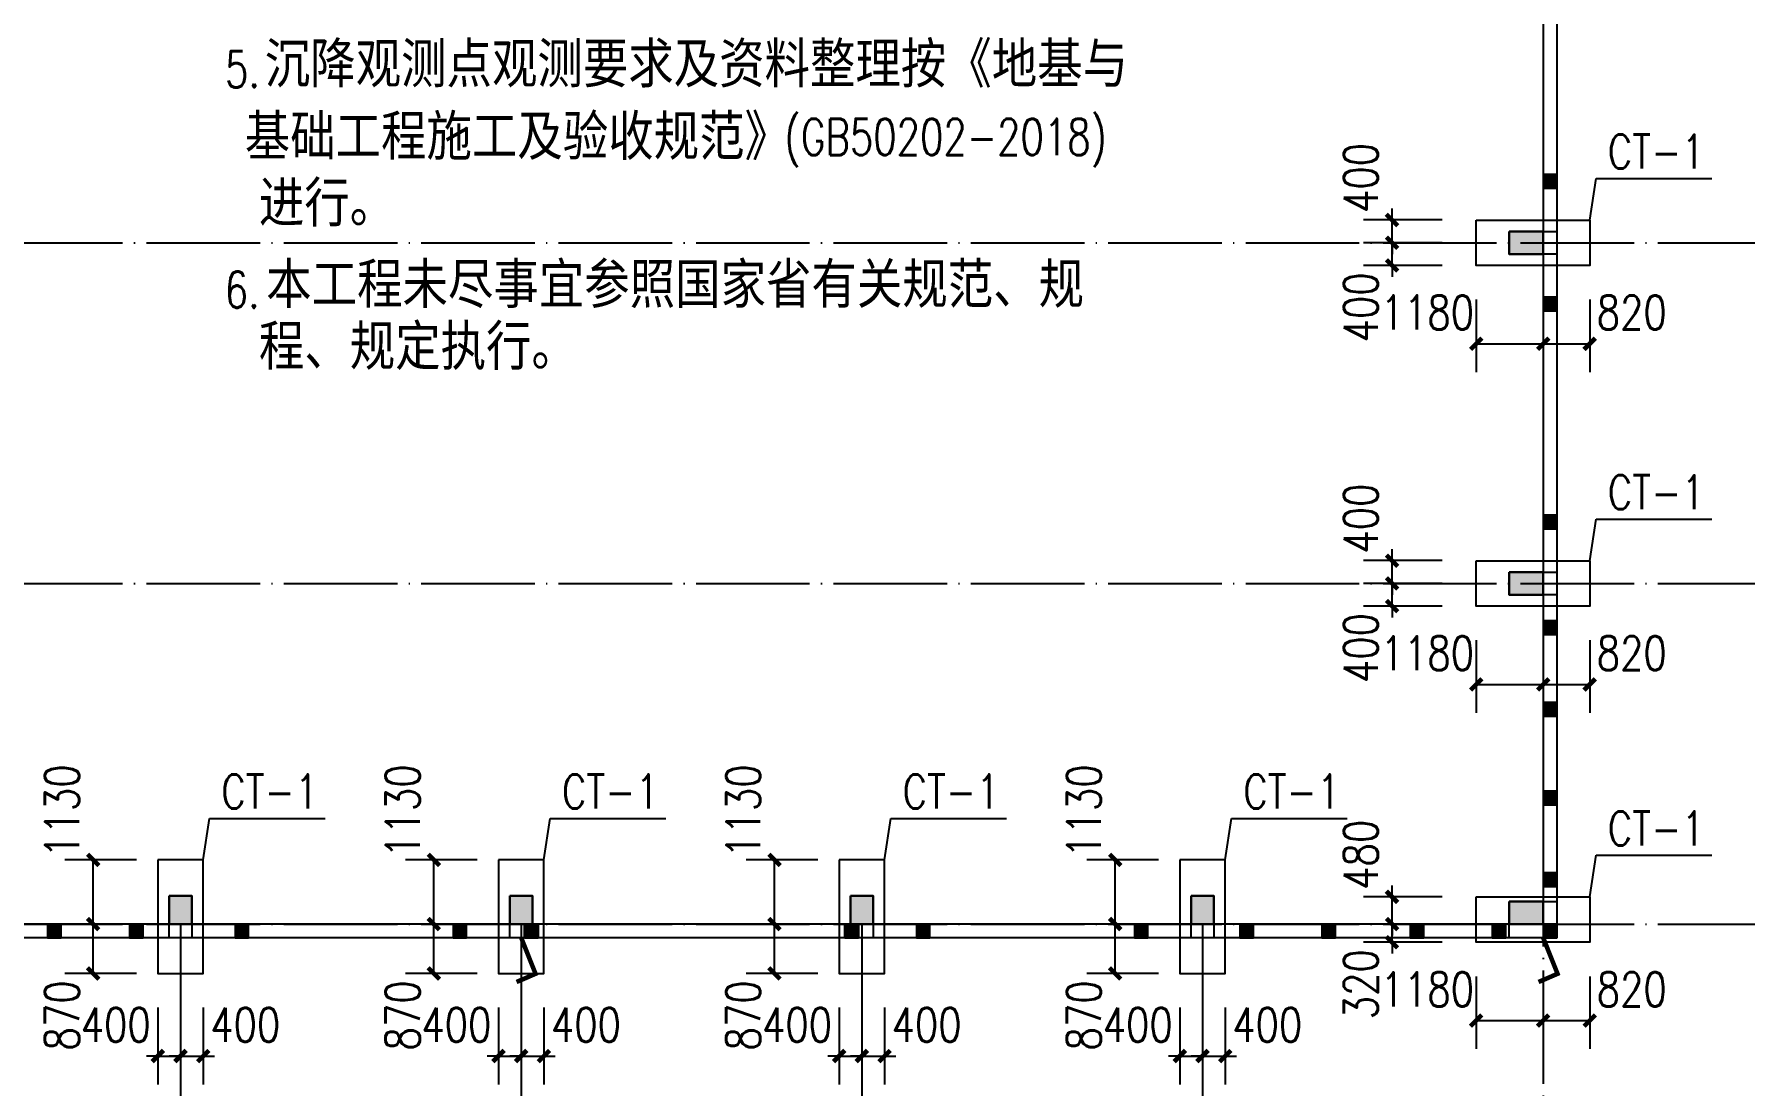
# Model space of a CAD drawing. Extents: x 31695611 to 39053694, y -59225 to 904195.
# Drawn here: x 38431330 to 38461458, y 785411 to 803931 of the extents above; entities that cross this region are included whole.
import ezdxf

# ---------------------------------------------------------------- set-up
doc = ezdxf.new("R2010")
doc.units = 0
doc.header["$LTSCALE"] = 1000
doc.header["$MEASUREMENT"] = 0
doc.linetypes.add('ACAD_ISO04W100', pattern=[30.5, 24, -3, 0.5, -3])
doc.linetypes.add('DOTE', pattern=[2.42, 2, -0.2, 0.02, -0.2])
doc.layers.get('0').update_dxf_attribs({"linetype": 'CONTINUOUS'})
doc.layers.get('DEFPOINTS').update_dxf_attribs({"linetype": 'CONTINUOUS'})
for name, color, linetype in [('1506', 2, 'CONTINUOUS'), ('COLUMN', 2, 'CONTINUOUS'), ('DOTE', 1, 'ACAD_ISO04W100'), ('PUB_DIM', 3, 'CONTINUOUS'), ('PUB_HATCH', 8, 'CONTINUOUS'), ('PUB_HZ', 7, 'CONTINUOUS'), ('梁', 4, 'CONTINUOUS')]:
    doc.layers.add(name, color=color, linetype=linetype)
doc.styles.add('_HZTXT', font='txt.shx', dxfattribs={"width": 0.8, "bigfont": 'hztxt.shx'})
doc.styles.add('_SIMPLEX', font='SIMPLEX', dxfattribs={"width": 0.8})
doc.styles.add('DIM_FONT', font='SIMPLEX.shx', dxfattribs={"width": 0.8})
doc.dimstyles.new('DIMN200', dxfattribs={"dimscale": 2, "dimtxt": 300, "dimasz": 100, "dimexe": 250, "dimexo": 300, "dimgap": 150, "dimtad": 1, "dimdec": 0, "dimzin": 0, "dimtxsty": 'DIM_FONT', "dimblk": 'ARCHTICK', "dimcen": 0.09, "dimclrt": 7, "dimazin": 3, "dimtfac": 1, "dimtdec": 0, "dimtix": 1, "dimtmove": 0, "dimatfit": 3, "dimtolj": 1, "dimtzin": 0})

# ---------------------------------------------------------------- blocks, each defined once
blk = doc.blocks.new('_ARCHTICK')
at = {"color": 0, "linetype": 'BYBLOCK', "const_width": 0.4}
blk.add_lwpolyline([(-0.5, -0.5), (0.5, 0.5)], dxfattribs=at)
blk = doc.blocks.new('*D389')
at = {"layer": 'DEFPOINTS', "color": 0}
for p in [(38455245, 800259), (38456727, 800259), (38456727, 799859)]:
    blk.add_point(p, dxfattribs=at)
at = {"layer": 'PUB_DIM', "color": 0}
for p, q in [((38456127, 800259), (38454745, 800259)), ((38455245, 800259), (38455245, 800459)), ((38455245, 799859), (38455245, 800259)), ((38456127, 799859), (38454745, 799859)), ((38455245, 799859), (38455245, 799659))]:
    blk.add_line(p, q, dxfattribs=at)
at = {"layer": 'PUB_DIM', "color": 0, "xscale": 200, "yscale": 200, "zscale": 200}
for p, rotation in [((38455245, 800259), 270), ((38455245, 799859), 90)]:
    blk.add_blockref('_ARCHTICK', p, dxfattribs=dict(at, rotation=rotation))
at = {"layer": 'PUB_DIM', "color": 7, "insert": (38454695, 799119), "char_height": 600, "attachment_point": 5, "rotation": 90, "style": 'DIM_FONT'}
blk.add_mtext('\\A1;400', dxfattribs=at)
blk = doc.blocks.new('*D390')
at = {"layer": 'DEFPOINTS', "color": 0}
for p in [(38455245, 800659), (38456727, 800659), (38456727, 800259)]:
    blk.add_point(p, dxfattribs=at)
at = {"layer": 'PUB_DIM', "color": 0}
for p, q in [((38455245, 800659), (38455245, 800859)), ((38456127, 800659), (38454745, 800659)), ((38455245, 800259), (38455245, 800659)), ((38456127, 800259), (38454745, 800259)), ((38455245, 800259), (38455245, 800059))]:
    blk.add_line(p, q, dxfattribs=at)
at = {"layer": 'PUB_DIM', "color": 0, "xscale": 200, "yscale": 200, "zscale": 200}
for p, rotation in [((38455245, 800659), 270), ((38455245, 800259), 90)]:
    blk.add_blockref('_ARCHTICK', p, dxfattribs=dict(at, rotation=rotation))
at = {"layer": 'PUB_DIM', "color": 7, "insert": (38454695, 801399), "char_height": 600, "attachment_point": 5, "rotation": 90, "style": 'DIM_FONT'}
blk.add_mtext('\\A1;400', dxfattribs=at)
blk = doc.blocks.new('*D391')
at = {"layer": 'DEFPOINTS', "color": 0}
for p in [(38457907, 799859), (38458727, 799859), (38458727, 798479)]:
    blk.add_point(p, dxfattribs=at)
at = {"layer": 'PUB_DIM', "color": 0}
for p, q in [((38457907, 799259), (38457907, 797979)), ((38458727, 799259), (38458727, 797979)), ((38457907, 798479), (38458727, 798479))]:
    blk.add_line(p, q, dxfattribs=at)
at = {"layer": 'PUB_DIM', "color": 0, "xscale": 200, "yscale": 200, "zscale": 200, "rotation": 180}
blk.add_blockref('_ARCHTICK', (38457907, 798479), dxfattribs=at)
at = {"layer": 'PUB_DIM', "color": 0, "xscale": 200, "yscale": 200, "zscale": 200}
blk.add_blockref('_ARCHTICK', (38458727, 798479), dxfattribs=at)
at = {"layer": 'PUB_DIM', "color": 7, "insert": (38459467, 799029), "char_height": 600, "attachment_point": 5, "style": 'DIM_FONT'}
blk.add_mtext('\\A1;820', dxfattribs=at)
blk = doc.blocks.new('*D392')
at = {"layer": 'DEFPOINTS', "color": 0}
for p in [(38456727, 799859), (38457907, 799859), (38457907, 798479)]:
    blk.add_point(p, dxfattribs=at)
at = {"layer": 'PUB_DIM', "color": 0}
for p, q in [((38456727, 799259), (38456727, 797979)), ((38457907, 799259), (38457907, 797979)), ((38456727, 798479), (38457907, 798479))]:
    blk.add_line(p, q, dxfattribs=at)
at = {"layer": 'PUB_DIM', "color": 0, "xscale": 200, "yscale": 200, "zscale": 200, "rotation": 180}
blk.add_blockref('_ARCHTICK', (38456727, 798479), dxfattribs=at)
at = {"layer": 'PUB_DIM', "color": 0, "xscale": 200, "yscale": 200, "zscale": 200}
blk.add_blockref('_ARCHTICK', (38457907, 798479), dxfattribs=at)
at = {"layer": 'PUB_DIM', "color": 7, "insert": (38455867, 799029), "char_height": 600, "attachment_point": 5, "style": 'DIM_FONT'}
blk.add_mtext('\\A1;1180', dxfattribs=at)
blk = doc.blocks.new('*D397')
at = {"layer": 'DEFPOINTS', "color": 0}
for p in [(38455245, 794259), (38456727, 794259), (38456727, 793859)]:
    blk.add_point(p, dxfattribs=at)
at = {"layer": 'PUB_DIM', "color": 0}
for p, q in [((38456127, 794259), (38454745, 794259)), ((38455245, 794259), (38455245, 794459)), ((38455245, 793859), (38455245, 794259)), ((38456127, 793859), (38454745, 793859)), ((38455245, 793859), (38455245, 793659))]:
    blk.add_line(p, q, dxfattribs=at)
at = {"layer": 'PUB_DIM', "color": 0, "xscale": 200, "yscale": 200, "zscale": 200}
for p, rotation in [((38455245, 794259), 270), ((38455245, 793859), 90)]:
    blk.add_blockref('_ARCHTICK', p, dxfattribs=dict(at, rotation=rotation))
at = {"layer": 'PUB_DIM', "color": 7, "insert": (38454695, 793119), "char_height": 600, "attachment_point": 5, "rotation": 90, "style": 'DIM_FONT'}
blk.add_mtext('\\A1;400', dxfattribs=at)
blk = doc.blocks.new('*D398')
at = {"layer": 'DEFPOINTS', "color": 0}
for p in [(38455245, 794659), (38456727, 794659), (38456727, 794259)]:
    blk.add_point(p, dxfattribs=at)
at = {"layer": 'PUB_DIM', "color": 0}
for p, q in [((38455245, 794659), (38455245, 794859)), ((38456127, 794659), (38454745, 794659)), ((38455245, 794259), (38455245, 794659)), ((38456127, 794259), (38454745, 794259)), ((38455245, 794259), (38455245, 794059))]:
    blk.add_line(p, q, dxfattribs=at)
at = {"layer": 'PUB_DIM', "color": 0, "xscale": 200, "yscale": 200, "zscale": 200}
for p, rotation in [((38455245, 794659), 270), ((38455245, 794259), 90)]:
    blk.add_blockref('_ARCHTICK', p, dxfattribs=dict(at, rotation=rotation))
at = {"layer": 'PUB_DIM', "color": 7, "insert": (38454695, 795399), "char_height": 600, "attachment_point": 5, "rotation": 90, "style": 'DIM_FONT'}
blk.add_mtext('\\A1;400', dxfattribs=at)
blk = doc.blocks.new('*D399')
at = {"layer": 'DEFPOINTS', "color": 0}
for p in [(38457907, 793859), (38458727, 793859), (38458727, 792479)]:
    blk.add_point(p, dxfattribs=at)
at = {"layer": 'PUB_DIM', "color": 0}
for p, q in [((38457907, 793259), (38457907, 791979)), ((38458727, 793259), (38458727, 791979)), ((38457907, 792479), (38458727, 792479))]:
    blk.add_line(p, q, dxfattribs=at)
at = {"layer": 'PUB_DIM', "color": 0, "xscale": 200, "yscale": 200, "zscale": 200, "rotation": 180}
blk.add_blockref('_ARCHTICK', (38457907, 792479), dxfattribs=at)
at = {"layer": 'PUB_DIM', "color": 0, "xscale": 200, "yscale": 200, "zscale": 200}
blk.add_blockref('_ARCHTICK', (38458727, 792479), dxfattribs=at)
at = {"layer": 'PUB_DIM', "color": 7, "insert": (38459467, 793029), "char_height": 600, "attachment_point": 5, "style": 'DIM_FONT'}
blk.add_mtext('\\A1;820', dxfattribs=at)
blk = doc.blocks.new('*D400')
at = {"layer": 'DEFPOINTS', "color": 0}
for p in [(38456727, 793859), (38457907, 793859), (38457907, 792479)]:
    blk.add_point(p, dxfattribs=at)
at = {"layer": 'PUB_DIM', "color": 0}
for p, q in [((38456727, 793259), (38456727, 791979)), ((38457907, 793259), (38457907, 791979)), ((38456727, 792479), (38457907, 792479))]:
    blk.add_line(p, q, dxfattribs=at)
at = {"layer": 'PUB_DIM', "color": 0, "xscale": 200, "yscale": 200, "zscale": 200, "rotation": 180}
blk.add_blockref('_ARCHTICK', (38456727, 792479), dxfattribs=at)
at = {"layer": 'PUB_DIM', "color": 0, "xscale": 200, "yscale": 200, "zscale": 200}
blk.add_blockref('_ARCHTICK', (38457907, 792479), dxfattribs=at)
at = {"layer": 'PUB_DIM', "color": 7, "insert": (38455867, 793029), "char_height": 600, "attachment_point": 5, "style": 'DIM_FONT'}
blk.add_mtext('\\A1;1180', dxfattribs=at)
blk = doc.blocks.new('*D409')
at = {"layer": 'DEFPOINTS', "color": 0}
for p in [(38450369, 788259), (38451733, 788259), (38451733, 787389)]:
    blk.add_point(p, dxfattribs=at)
at = {"layer": 'PUB_DIM', "color": 0}
for p, q in [((38451133, 788259), (38449869, 788259)), ((38450369, 787389), (38450369, 788259)), ((38451133, 787389), (38449869, 787389))]:
    blk.add_line(p, q, dxfattribs=at)
at = {"layer": 'PUB_DIM', "color": 0, "xscale": 200, "yscale": 200, "zscale": 200}
for p, rotation in [((38450369, 788259), 90), ((38450369, 787389), 270)]:
    blk.add_blockref('_ARCHTICK', p, dxfattribs=dict(at, rotation=rotation))
at = {"layer": 'PUB_DIM', "color": 7, "insert": (38449819, 786649), "char_height": 600, "attachment_point": 5, "rotation": 90, "style": 'DIM_FONT'}
blk.add_mtext('\\A1;870', dxfattribs=at)
blk = doc.blocks.new('*D410')
at = {"layer": 'DEFPOINTS', "color": 0}
for p in [(38450369, 789389), (38451733, 789389), (38451733, 788259)]:
    blk.add_point(p, dxfattribs=at)
at = {"layer": 'PUB_DIM', "color": 0}
for p, q in [((38451133, 789389), (38449869, 789389)), ((38450369, 788259), (38450369, 789389)), ((38451133, 788259), (38449869, 788259))]:
    blk.add_line(p, q, dxfattribs=at)
at = {"layer": 'PUB_DIM', "color": 0, "xscale": 200, "yscale": 200, "zscale": 200}
for p, rotation in [((38450369, 789389), 90), ((38450369, 788259), 270)]:
    blk.add_blockref('_ARCHTICK', p, dxfattribs=dict(at, rotation=rotation))
at = {"layer": 'PUB_DIM', "color": 7, "insert": (38449819, 790249), "char_height": 600, "attachment_point": 5, "rotation": 90, "style": 'DIM_FONT'}
blk.add_mtext('\\A1;1130', dxfattribs=at)
blk = doc.blocks.new('*D411')
at = {"layer": 'DEFPOINTS', "color": 0}
for p in [(38451507, 787389), (38451907, 787389), (38451907, 785935)]:
    blk.add_point(p, dxfattribs=at)
at = {"layer": 'PUB_DIM', "color": 0}
for p, q in [((38451507, 786789), (38451507, 785435)), ((38451907, 786789), (38451907, 785435)), ((38451507, 785935), (38451307, 785935)), ((38451507, 785935), (38451907, 785935)), ((38451907, 785935), (38452107, 785935))]:
    blk.add_line(p, q, dxfattribs=at)
at = {"layer": 'PUB_DIM', "color": 0, "xscale": 200, "yscale": 200, "zscale": 200}
blk.add_blockref('_ARCHTICK', (38451507, 785935), dxfattribs=at)
at = {"layer": 'PUB_DIM', "color": 0, "xscale": 200, "yscale": 200, "zscale": 200, "rotation": 180}
blk.add_blockref('_ARCHTICK', (38451907, 785935), dxfattribs=at)
at = {"layer": 'PUB_DIM', "color": 7, "insert": (38450767, 786485), "char_height": 600, "attachment_point": 5, "style": 'DIM_FONT'}
blk.add_mtext('\\A1;400', dxfattribs=at)
blk = doc.blocks.new('*D412')
at = {"layer": 'DEFPOINTS', "color": 0}
for p in [(38451907, 787389), (38452307, 787389), (38452307, 785935)]:
    blk.add_point(p, dxfattribs=at)
at = {"layer": 'PUB_DIM', "color": 0}
for p, q in [((38451907, 786789), (38451907, 785435)), ((38452307, 786789), (38452307, 785435)), ((38451907, 785935), (38451707, 785935)), ((38451907, 785935), (38452307, 785935)), ((38452307, 785935), (38452507, 785935))]:
    blk.add_line(p, q, dxfattribs=at)
at = {"layer": 'PUB_DIM', "color": 0, "xscale": 200, "yscale": 200, "zscale": 200}
blk.add_blockref('_ARCHTICK', (38451907, 785935), dxfattribs=at)
at = {"layer": 'PUB_DIM', "color": 0, "xscale": 200, "yscale": 200, "zscale": 200, "rotation": 180}
blk.add_blockref('_ARCHTICK', (38452307, 785935), dxfattribs=at)
at = {"layer": 'PUB_DIM', "color": 7, "insert": (38453047, 786485), "char_height": 600, "attachment_point": 5, "style": 'DIM_FONT'}
blk.add_mtext('\\A1;400', dxfattribs=at)
blk = doc.blocks.new('*D417')
at = {"layer": 'DEFPOINTS', "color": 0}
for p in [(38444369, 788258), (38445733, 788258), (38445733, 787389)]:
    blk.add_point(p, dxfattribs=at)
at = {"layer": 'PUB_DIM', "color": 0}
for p, q in [((38445133, 788258), (38443869, 788258)), ((38444369, 787389), (38444369, 788258)), ((38445133, 787389), (38443869, 787389))]:
    blk.add_line(p, q, dxfattribs=at)
at = {"layer": 'PUB_DIM', "color": 0, "xscale": 200, "yscale": 200, "zscale": 200}
for p, rotation in [((38444369, 788258), 90), ((38444369, 787389), 270)]:
    blk.add_blockref('_ARCHTICK', p, dxfattribs=dict(at, rotation=rotation))
at = {"layer": 'PUB_DIM', "color": 7, "insert": (38443819, 786649), "char_height": 600, "attachment_point": 5, "rotation": 90, "style": 'DIM_FONT'}
blk.add_mtext('\\A1;870', dxfattribs=at)
blk = doc.blocks.new('*D418')
at = {"layer": 'DEFPOINTS', "color": 0}
for p in [(38444369, 789389), (38445733, 789389), (38445733, 788258)]:
    blk.add_point(p, dxfattribs=at)
at = {"layer": 'PUB_DIM', "color": 0}
for p, q in [((38445133, 789389), (38443869, 789389)), ((38444369, 788258), (38444369, 789389)), ((38445133, 788258), (38443869, 788258))]:
    blk.add_line(p, q, dxfattribs=at)
at = {"layer": 'PUB_DIM', "color": 0, "xscale": 200, "yscale": 200, "zscale": 200}
for p, rotation in [((38444369, 789389), 90), ((38444369, 788258), 270)]:
    blk.add_blockref('_ARCHTICK', p, dxfattribs=dict(at, rotation=rotation))
at = {"layer": 'PUB_DIM', "color": 7, "insert": (38443819, 790249), "char_height": 600, "attachment_point": 5, "rotation": 90, "style": 'DIM_FONT'}
blk.add_mtext('\\A1;1130', dxfattribs=at)
blk = doc.blocks.new('*D419')
at = {"layer": 'DEFPOINTS', "color": 0}
for p in [(38445507, 787389), (38445907, 787389), (38445907, 785935)]:
    blk.add_point(p, dxfattribs=at)
at = {"layer": 'PUB_DIM', "color": 0}
for p, q in [((38445507, 786789), (38445507, 785435)), ((38445907, 786789), (38445907, 785435)), ((38445507, 785935), (38445307, 785935)), ((38445507, 785935), (38445907, 785935)), ((38445907, 785935), (38446107, 785935))]:
    blk.add_line(p, q, dxfattribs=at)
at = {"layer": 'PUB_DIM', "color": 0, "xscale": 200, "yscale": 200, "zscale": 200}
blk.add_blockref('_ARCHTICK', (38445507, 785935), dxfattribs=at)
at = {"layer": 'PUB_DIM', "color": 0, "xscale": 200, "yscale": 200, "zscale": 200, "rotation": 180}
blk.add_blockref('_ARCHTICK', (38445907, 785935), dxfattribs=at)
at = {"layer": 'PUB_DIM', "color": 7, "insert": (38444767, 786485), "char_height": 600, "attachment_point": 5, "style": 'DIM_FONT'}
blk.add_mtext('\\A1;400', dxfattribs=at)
blk = doc.blocks.new('*D420')
at = {"layer": 'DEFPOINTS', "color": 0}
for p in [(38445907, 787389), (38446307, 787389), (38446307, 785935)]:
    blk.add_point(p, dxfattribs=at)
at = {"layer": 'PUB_DIM', "color": 0}
for p, q in [((38445907, 786789), (38445907, 785435)), ((38446307, 786789), (38446307, 785435)), ((38445907, 785935), (38445707, 785935)), ((38445907, 785935), (38446307, 785935)), ((38446307, 785935), (38446507, 785935))]:
    blk.add_line(p, q, dxfattribs=at)
at = {"layer": 'PUB_DIM', "color": 0, "xscale": 200, "yscale": 200, "zscale": 200}
blk.add_blockref('_ARCHTICK', (38445907, 785935), dxfattribs=at)
at = {"layer": 'PUB_DIM', "color": 0, "xscale": 200, "yscale": 200, "zscale": 200, "rotation": 180}
blk.add_blockref('_ARCHTICK', (38446307, 785935), dxfattribs=at)
at = {"layer": 'PUB_DIM', "color": 7, "insert": (38447047, 786485), "char_height": 600, "attachment_point": 5, "style": 'DIM_FONT'}
blk.add_mtext('\\A1;400', dxfattribs=at)
blk = doc.blocks.new('*D425')
at = {"layer": 'DEFPOINTS', "color": 0}
for p in [(38438369, 788258), (38439733, 788258), (38439733, 787389)]:
    blk.add_point(p, dxfattribs=at)
at = {"layer": 'PUB_DIM', "color": 0}
for p, q in [((38439133, 788258), (38437869, 788258)), ((38438369, 787389), (38438369, 788258)), ((38439133, 787389), (38437869, 787389))]:
    blk.add_line(p, q, dxfattribs=at)
at = {"layer": 'PUB_DIM', "color": 0, "xscale": 200, "yscale": 200, "zscale": 200}
for p, rotation in [((38438369, 788258), 90), ((38438369, 787389), 270)]:
    blk.add_blockref('_ARCHTICK', p, dxfattribs=dict(at, rotation=rotation))
at = {"layer": 'PUB_DIM', "color": 7, "insert": (38437819, 786649), "char_height": 600, "attachment_point": 5, "rotation": 90, "style": 'DIM_FONT'}
blk.add_mtext('\\A1;870', dxfattribs=at)
blk = doc.blocks.new('*D426')
at = {"layer": 'DEFPOINTS', "color": 0}
for p in [(38438369, 789389), (38439733, 789389), (38439733, 788258)]:
    blk.add_point(p, dxfattribs=at)
at = {"layer": 'PUB_DIM', "color": 0}
for p, q in [((38439133, 789389), (38437869, 789389)), ((38438369, 788258), (38438369, 789389)), ((38439133, 788258), (38437869, 788258))]:
    blk.add_line(p, q, dxfattribs=at)
at = {"layer": 'PUB_DIM', "color": 0, "xscale": 200, "yscale": 200, "zscale": 200}
for p, rotation in [((38438369, 789389), 90), ((38438369, 788258), 270)]:
    blk.add_blockref('_ARCHTICK', p, dxfattribs=dict(at, rotation=rotation))
at = {"layer": 'PUB_DIM', "color": 7, "insert": (38437819, 790249), "char_height": 600, "attachment_point": 5, "rotation": 90, "style": 'DIM_FONT'}
blk.add_mtext('\\A1;1130', dxfattribs=at)
blk = doc.blocks.new('*D427')
at = {"layer": 'DEFPOINTS', "color": 0}
for p in [(38439507, 787389), (38439907, 787389), (38439907, 785935)]:
    blk.add_point(p, dxfattribs=at)
at = {"layer": 'PUB_DIM', "color": 0}
for p, q in [((38439507, 786789), (38439507, 785435)), ((38439907, 786789), (38439907, 785435)), ((38439507, 785935), (38439307, 785935)), ((38439507, 785935), (38439907, 785935)), ((38439907, 785935), (38440107, 785935))]:
    blk.add_line(p, q, dxfattribs=at)
at = {"layer": 'PUB_DIM', "color": 0, "xscale": 200, "yscale": 200, "zscale": 200}
blk.add_blockref('_ARCHTICK', (38439507, 785935), dxfattribs=at)
at = {"layer": 'PUB_DIM', "color": 0, "xscale": 200, "yscale": 200, "zscale": 200, "rotation": 180}
blk.add_blockref('_ARCHTICK', (38439907, 785935), dxfattribs=at)
at = {"layer": 'PUB_DIM', "color": 7, "insert": (38438767, 786485), "char_height": 600, "attachment_point": 5, "style": 'DIM_FONT'}
blk.add_mtext('\\A1;400', dxfattribs=at)
blk = doc.blocks.new('*D428')
at = {"layer": 'DEFPOINTS', "color": 0}
for p in [(38439907, 787389), (38440307, 787389), (38440307, 785935)]:
    blk.add_point(p, dxfattribs=at)
at = {"layer": 'PUB_DIM', "color": 0}
for p, q in [((38439907, 786789), (38439907, 785435)), ((38440307, 786789), (38440307, 785435)), ((38439907, 785935), (38439707, 785935)), ((38439907, 785935), (38440307, 785935)), ((38440307, 785935), (38440507, 785935))]:
    blk.add_line(p, q, dxfattribs=at)
at = {"layer": 'PUB_DIM', "color": 0, "xscale": 200, "yscale": 200, "zscale": 200}
blk.add_blockref('_ARCHTICK', (38439907, 785935), dxfattribs=at)
at = {"layer": 'PUB_DIM', "color": 0, "xscale": 200, "yscale": 200, "zscale": 200, "rotation": 180}
blk.add_blockref('_ARCHTICK', (38440307, 785935), dxfattribs=at)
at = {"layer": 'PUB_DIM', "color": 7, "insert": (38441047, 786485), "char_height": 600, "attachment_point": 5, "style": 'DIM_FONT'}
blk.add_mtext('\\A1;400', dxfattribs=at)
blk = doc.blocks.new('*D441')
at = {"layer": 'DEFPOINTS', "color": 0}
for p in [(38455245, 788259), (38456727, 788259), (38456727, 787938)]:
    blk.add_point(p, dxfattribs=at)
at = {"layer": 'PUB_DIM', "color": 0}
for p, q in [((38455245, 788259), (38455245, 788459)), ((38456127, 788259), (38454745, 788259)), ((38455245, 787938), (38455245, 788259)), ((38456127, 787938), (38454745, 787938)), ((38455245, 787938), (38455245, 787738))]:
    blk.add_line(p, q, dxfattribs=at)
at = {"layer": 'PUB_DIM', "color": 0, "xscale": 200, "yscale": 200, "zscale": 200}
for p, rotation in [((38455245, 788259), 270), ((38455245, 787938), 90)]:
    blk.add_blockref('_ARCHTICK', p, dxfattribs=dict(at, rotation=rotation))
at = {"layer": 'PUB_DIM', "color": 7, "insert": (38454695, 787198), "char_height": 600, "attachment_point": 5, "rotation": 90, "style": 'DIM_FONT'}
blk.add_mtext('\\A1;320', dxfattribs=at)
blk = doc.blocks.new('*D442')
at = {"layer": 'DEFPOINTS', "color": 0}
for p in [(38455245, 788738), (38456727, 788738), (38456727, 788259)]:
    blk.add_point(p, dxfattribs=at)
at = {"layer": 'PUB_DIM', "color": 0}
for p, q in [((38455245, 788738), (38455245, 788938)), ((38456127, 788738), (38454745, 788738)), ((38455245, 788259), (38455245, 788738)), ((38456127, 788259), (38454745, 788259)), ((38455245, 788259), (38455245, 788059))]:
    blk.add_line(p, q, dxfattribs=at)
at = {"layer": 'PUB_DIM', "color": 0, "xscale": 200, "yscale": 200, "zscale": 200}
for p, rotation in [((38455245, 788738), 270), ((38455245, 788259), 90)]:
    blk.add_blockref('_ARCHTICK', p, dxfattribs=dict(at, rotation=rotation))
at = {"layer": 'PUB_DIM', "color": 7, "insert": (38454695, 789478), "char_height": 600, "attachment_point": 5, "rotation": 90, "style": 'DIM_FONT'}
blk.add_mtext('\\A1;480', dxfattribs=at)
blk = doc.blocks.new('*D443')
at = {"layer": 'DEFPOINTS', "color": 0}
for p in [(38457907, 787938), (38458727, 787938), (38458727, 786559)]:
    blk.add_point(p, dxfattribs=at)
at = {"layer": 'PUB_DIM', "color": 0}
for p, q in [((38457907, 787338), (38457907, 786059)), ((38458727, 787338), (38458727, 786059)), ((38457907, 786559), (38458727, 786559))]:
    blk.add_line(p, q, dxfattribs=at)
at = {"layer": 'PUB_DIM', "color": 0, "xscale": 200, "yscale": 200, "zscale": 200, "rotation": 180}
blk.add_blockref('_ARCHTICK', (38457907, 786559), dxfattribs=at)
at = {"layer": 'PUB_DIM', "color": 0, "xscale": 200, "yscale": 200, "zscale": 200}
blk.add_blockref('_ARCHTICK', (38458727, 786559), dxfattribs=at)
at = {"layer": 'PUB_DIM', "color": 7, "insert": (38459467, 787109), "char_height": 600, "attachment_point": 5, "style": 'DIM_FONT'}
blk.add_mtext('\\A1;820', dxfattribs=at)
blk = doc.blocks.new('*D444')
at = {"layer": 'DEFPOINTS', "color": 0}
for p in [(38456727, 787938), (38457907, 787938), (38457907, 786559)]:
    blk.add_point(p, dxfattribs=at)
at = {"layer": 'PUB_DIM', "color": 0}
for p, q in [((38456727, 787338), (38456727, 786059)), ((38457907, 787338), (38457907, 786059)), ((38456727, 786559), (38457907, 786559))]:
    blk.add_line(p, q, dxfattribs=at)
at = {"layer": 'PUB_DIM', "color": 0, "xscale": 200, "yscale": 200, "zscale": 200, "rotation": 180}
blk.add_blockref('_ARCHTICK', (38456727, 786559), dxfattribs=at)
at = {"layer": 'PUB_DIM', "color": 0, "xscale": 200, "yscale": 200, "zscale": 200}
blk.add_blockref('_ARCHTICK', (38457907, 786559), dxfattribs=at)
at = {"layer": 'PUB_DIM', "color": 7, "insert": (38455867, 787109), "char_height": 600, "attachment_point": 5, "style": 'DIM_FONT'}
blk.add_mtext('\\A1;1180', dxfattribs=at)
blk = doc.blocks.new('*D445')
at = {"layer": 'DEFPOINTS', "color": 0}
for p in [(38432369, 788258), (38433733, 788258), (38433733, 787389)]:
    blk.add_point(p, dxfattribs=at)
at = {"layer": 'PUB_DIM', "color": 0}
for p, q in [((38433133, 788258), (38431869, 788258)), ((38432369, 787389), (38432369, 788258)), ((38433133, 787389), (38431869, 787389))]:
    blk.add_line(p, q, dxfattribs=at)
at = {"layer": 'PUB_DIM', "color": 0, "xscale": 200, "yscale": 200, "zscale": 200}
for p, rotation in [((38432369, 788258), 90), ((38432369, 787389), 270)]:
    blk.add_blockref('_ARCHTICK', p, dxfattribs=dict(at, rotation=rotation))
at = {"layer": 'PUB_DIM', "color": 7, "insert": (38431819, 786649), "char_height": 600, "attachment_point": 5, "rotation": 90, "style": 'DIM_FONT'}
blk.add_mtext('\\A1;870', dxfattribs=at)
blk = doc.blocks.new('*D446')
at = {"layer": 'DEFPOINTS', "color": 0}
for p in [(38432369, 789389), (38433733, 789389), (38433733, 788258)]:
    blk.add_point(p, dxfattribs=at)
at = {"layer": 'PUB_DIM', "color": 0}
for p, q in [((38433133, 789389), (38431869, 789389)), ((38432369, 788258), (38432369, 789389)), ((38433133, 788258), (38431869, 788258))]:
    blk.add_line(p, q, dxfattribs=at)
at = {"layer": 'PUB_DIM', "color": 0, "xscale": 200, "yscale": 200, "zscale": 200}
for p, rotation in [((38432369, 789389), 90), ((38432369, 788258), 270)]:
    blk.add_blockref('_ARCHTICK', p, dxfattribs=dict(at, rotation=rotation))
at = {"layer": 'PUB_DIM', "color": 7, "insert": (38431819, 790249), "char_height": 600, "attachment_point": 5, "rotation": 90, "style": 'DIM_FONT'}
blk.add_mtext('\\A1;1130', dxfattribs=at)
blk = doc.blocks.new('*D447')
at = {"layer": 'DEFPOINTS', "color": 0}
for p in [(38433507, 787389), (38433907, 787389), (38433907, 785935)]:
    blk.add_point(p, dxfattribs=at)
at = {"layer": 'PUB_DIM', "color": 0}
for p, q in [((38433507, 786789), (38433507, 785435)), ((38433907, 786789), (38433907, 785435)), ((38433507, 785935), (38433307, 785935)), ((38433507, 785935), (38433907, 785935)), ((38433907, 785935), (38434107, 785935))]:
    blk.add_line(p, q, dxfattribs=at)
at = {"layer": 'PUB_DIM', "color": 0, "xscale": 200, "yscale": 200, "zscale": 200}
blk.add_blockref('_ARCHTICK', (38433507, 785935), dxfattribs=at)
at = {"layer": 'PUB_DIM', "color": 0, "xscale": 200, "yscale": 200, "zscale": 200, "rotation": 180}
blk.add_blockref('_ARCHTICK', (38433907, 785935), dxfattribs=at)
at = {"layer": 'PUB_DIM', "color": 7, "insert": (38432767, 786485), "char_height": 600, "attachment_point": 5, "style": 'DIM_FONT'}
blk.add_mtext('\\A1;400', dxfattribs=at)
blk = doc.blocks.new('*D448')
at = {"layer": 'DEFPOINTS', "color": 0}
for p in [(38433907, 787389), (38434307, 787389), (38434307, 785935)]:
    blk.add_point(p, dxfattribs=at)
at = {"layer": 'PUB_DIM', "color": 0}
for p, q in [((38433907, 786789), (38433907, 785435)), ((38434307, 786789), (38434307, 785435)), ((38433907, 785935), (38433707, 785935)), ((38433907, 785935), (38434307, 785935)), ((38434307, 785935), (38434507, 785935))]:
    blk.add_line(p, q, dxfattribs=at)
at = {"layer": 'PUB_DIM', "color": 0, "xscale": 200, "yscale": 200, "zscale": 200}
blk.add_blockref('_ARCHTICK', (38433907, 785935), dxfattribs=at)
at = {"layer": 'PUB_DIM', "color": 0, "xscale": 200, "yscale": 200, "zscale": 200, "rotation": 180}
blk.add_blockref('_ARCHTICK', (38434307, 785935), dxfattribs=at)
at = {"layer": 'PUB_DIM', "color": 7, "insert": (38435047, 786485), "char_height": 600, "attachment_point": 5, "style": 'DIM_FONT'}
blk.add_mtext('\\A1;400', dxfattribs=at)

msp = doc.modelspace()

# ---------------------------------------------------------------- hatches: boundary and pattern name
at = {"layer": 'PUB_HATCH'}
for points in [[(38458146.7, 801458.4), (38457906.7, 801458.4), (38457906.7, 801218.4), (38458146.7, 801218.4)], [(38457906.7, 800058.5), (38457906.7, 800458.5), (38457306.7, 800458.5), (38457306.7, 800058.5)], [(38458146.7, 799298.4), (38457906.7, 799298.4), (38457906.7, 799058.4), (38458146.7, 799058.4)], [(38458146.7, 795458.4), (38457906.7, 795458.4), (38457906.7, 795218.4), (38458146.7, 795218.4)], [(38457906.7, 794058.5), (38457906.7, 794458.5), (38457306.7, 794458.5), (38457306.7, 794058.5)], [(38458146.7, 793598.3), (38457906.7, 793598.3), (38457906.7, 793358.3), (38458146.7, 793358.3)], [(38458146.7, 792158.3), (38457906.7, 792158.3), (38457906.7, 791918.3), (38458146.7, 791918.3)], [(38458146.7, 790598.3), (38457906.7, 790598.3), (38457906.7, 790358.3), (38458146.7, 790358.3)], [(38458146.7, 789158.3), (38457906.7, 789158.3), (38457906.7, 788918.3), (38458146.7, 788918.3)], [(38433706.7, 788758.5), (38433706.7, 788258.5), (38434106.7, 788258.5), (38434106.7, 788758.5)], [(38439706.7, 788758.5), (38439706.7, 788258.5), (38440106.7, 788258.5), (38440106.7, 788758.5)], [(38445706.7, 788758.5), (38445706.7, 788258.5), (38446106.7, 788258.5), (38446106.7, 788758.5)], [(38451706.7, 788758.5), (38451706.7, 788258.5), (38452106.7, 788258.5), (38452106.7, 788758.5)], [(38457906.7, 788258.5), (38457906.7, 788658.5), (38457306.7, 788658.5), (38457306.7, 788258.5)], [(38431806.7, 788258.5), (38431566.7, 788258.5), (38431566.7, 788018.5), (38431806.7, 788018.5)], [(38433246.7, 788258.5), (38433006.7, 788258.5), (38433006.7, 788018.5), (38433246.7, 788018.5)], [(38435106.7, 788258.5), (38434866.7, 788258.5), (38434866.7, 788018.5), (38435106.7, 788018.5)], [(38438946.7, 788258.5), (38438706.7, 788258.5), (38438706.7, 788018.5), (38438946.7, 788018.5)], [(38440206.7, 788258.5), (38439966.7, 788258.5), (38439966.7, 788018.5), (38440206.7, 788018.5)], [(38445846.7, 788258.5), (38445606.7, 788258.5), (38445606.7, 788018.5), (38445846.7, 788018.5)], [(38447106.8, 788258.5), (38446866.8, 788258.5), (38446866.8, 788018.5), (38447106.8, 788018.5)], [(38450946.8, 788258.5), (38450706.8, 788258.5), (38450706.8, 788018.5), (38450946.8, 788018.5)], [(38452806.7, 788258.5), (38452566.7, 788258.5), (38452566.7, 788018.5), (38452806.7, 788018.5)], [(38454246.7, 788258.5), (38454006.7, 788258.5), (38454006.7, 788018.5), (38454246.7, 788018.5)], [(38455806.7, 788258.5), (38455566.7, 788258.5), (38455566.7, 788018.5), (38455806.7, 788018.5)], [(38457246.7, 788258.5), (38457006.7, 788258.5), (38457006.7, 788018.5), (38457246.7, 788018.5)], [(38458146.7, 788258.5), (38457906.7, 788258.5), (38457906.7, 788018.5), (38458146.7, 788018.5)]]:
    msp.add_hatch(color=256, dxfattribs=at).paths.add_polyline_path(points)

# ---------------------------------------------------------------- linework, layer by layer
for p, q in [((38458726.7, 800658.6), (38458839.2, 801390.5)), ((38458839.2, 801390.5), (38460874.9, 801390.5)), ((38458726.7, 794658.6), (38458839.2, 795390.5)), ((38458839.2, 795390.5), (38460874.9, 795390.5)), ((38434306.7, 789388.5), (38434419.2, 790120.5)), ((38434419.2, 790120.5), (38436454.9, 790120.5)), ((38440306.7, 789388.5), (38440419.2, 790120.5)), ((38440419.2, 790120.5), (38442454.9, 790120.5)), ((38446306.7, 789388.5), (38446419.2, 790120.5)), ((38446419.2, 790120.5), (38448454.9, 790120.5)), ((38452306.7, 789388.5), (38452419.2, 790120.5)), ((38452419.2, 790120.5), (38454454.9, 790120.5)), ((38458726.7, 788738.5), (38458839.2, 789470.5)), ((38458839.2, 789470.5), (38460874.9, 789470.5))]:
    msp.add_line(p, q)
for points in [[(38457306.7, 800458.5), (38458146.7, 800458.5), (38458146.7, 800058.5), (38457306.7, 800058.5)], [(38457306.7, 794458.5), (38458146.7, 794458.5), (38458146.7, 794058.5), (38457306.7, 794058.5)], [(38433706.7, 788758.5), (38434106.7, 788758.5), (38434106.7, 788018.5), (38433706.7, 788018.5)], [(38439706.7, 788758.5), (38440106.7, 788758.5), (38440106.7, 788018.5), (38439706.7, 788018.5)], [(38445706.7, 788758.5), (38446106.7, 788758.5), (38446106.7, 788018.5), (38445706.7, 788018.5)], [(38451706.7, 788758.5), (38452106.7, 788758.5), (38452106.7, 788018.5), (38451706.7, 788018.5)], [(38457306.7, 788658.5), (38458146.7, 788658.5), (38458146.7, 788018.5), (38457306.7, 788018.5)], [(38440206.7, 788258.5), (38440206.7, 788018.5), (38439966.7, 788018.5), (38439966.7, 788258.5)], [(38445846.7, 788258.5), (38445846.7, 788018.5), (38445606.7, 788018.5), (38445606.7, 788258.5)]]:
    msp.add_lwpolyline(points, close=True)
at = {"const_width": 80}
for points in [[(38439906.7, 788018.6), (38440159.8, 787382.9), (38439825.3, 787238.4)], [(38457906.7, 788018.6), (38458159.8, 787382.9), (38457825.3, 787238.4)]]:
    msp.add_lwpolyline(points, dxfattribs=at)
at = {"layer": '1506'}
for points in [[(38456726.7, 800658.6), (38458726.7, 800658.6), (38458726.7, 799858.6), (38456726.7, 799858.6), (38456726.7, 800658.6)], [(38456726.7, 794658.6), (38458726.7, 794658.6), (38458726.7, 793858.6), (38456726.7, 793858.6), (38456726.7, 794658.6)], [(38433506.7, 789388.5), (38433506.7, 787388.5), (38434306.7, 787388.5), (38434306.7, 789388.5), (38433506.7, 789388.5)], [(38439506.7, 789388.5), (38439506.7, 787388.5), (38440306.7, 787388.5), (38440306.7, 789388.5), (38439506.7, 789388.5)], [(38445506.7, 789388.5), (38445506.7, 787388.5), (38446306.7, 787388.5), (38446306.7, 789388.5), (38445506.7, 789388.5)], [(38451506.7, 789388.5), (38451506.7, 787388.5), (38452306.7, 787388.5), (38452306.7, 789388.5), (38451506.7, 789388.5)], [(38456726.7, 788738.5), (38458726.7, 788738.5), (38458726.7, 787938.5), (38456726.7, 787938.5), (38456726.7, 788738.5)]]:
    msp.add_lwpolyline(points, dxfattribs=at)
at = {"layer": 'COLUMN'}
for p, q in [((38458146.7, 801458.4), (38457906.7, 801458.4)), ((38457906.7, 801458.4), (38457906.7, 801218.4)), ((38458146.7, 801218.4), (38458146.7, 801458.4)), ((38457906.7, 801218.4), (38458146.7, 801218.4)), ((38457906.7, 800458.5), (38457306.7, 800458.5)), ((38457306.7, 800458.5), (38457306.7, 800058.5)), ((38457906.7, 800058.5), (38457906.7, 800458.5)), ((38457306.7, 800058.5), (38457906.7, 800058.5)), ((38458146.7, 799298.4), (38457906.7, 799298.4)), ((38457906.7, 799298.4), (38457906.7, 799058.4)), ((38458146.7, 799058.4), (38458146.7, 799298.4)), ((38457906.7, 799058.4), (38458146.7, 799058.4)), ((38458146.7, 795458.4), (38457906.7, 795458.4)), ((38457906.7, 795458.4), (38457906.7, 795218.4)), ((38458146.7, 795218.4), (38458146.7, 795458.4)), ((38457906.7, 795218.4), (38458146.7, 795218.4)), ((38457906.7, 794458.5), (38457306.7, 794458.5)), ((38457306.7, 794458.5), (38457306.7, 794058.5)), ((38457906.7, 794058.5), (38457906.7, 794458.5)), ((38457306.7, 794058.5), (38457906.7, 794058.5)), ((38458146.7, 793598.3), (38457906.7, 793598.3)), ((38457906.7, 793598.3), (38457906.7, 793358.3)), ((38458146.7, 793358.3), (38458146.7, 793598.3)), ((38457906.7, 793358.3), (38458146.7, 793358.3)), ((38458146.7, 792158.3), (38457906.7, 792158.3)), ((38457906.7, 792158.3), (38457906.7, 791918.3)), ((38458146.7, 791918.3), (38458146.7, 792158.3)), ((38457906.7, 791918.3), (38458146.7, 791918.3)), ((38458146.7, 790598.3), (38457906.7, 790598.3)), ((38457906.7, 790598.3), (38457906.7, 790358.3)), ((38458146.7, 790358.3), (38458146.7, 790598.3)), ((38457906.7, 790358.3), (38458146.7, 790358.3)), ((38458146.7, 789158.3), (38457906.7, 789158.3)), ((38457906.7, 789158.3), (38457906.7, 788918.3)), ((38458146.7, 788918.3), (38458146.7, 789158.3)), ((38433706.7, 788758.5), (38433706.7, 788258.5)), ((38434106.7, 788758.5), (38433706.7, 788758.5)), ((38434106.7, 788258.5), (38434106.7, 788758.5)), ((38439706.7, 788758.5), (38439706.7, 788258.5)), ((38440106.7, 788758.5), (38439706.7, 788758.5)), ((38440106.7, 788258.5), (38440106.7, 788758.5)), ((38445706.7, 788758.5), (38445706.7, 788258.5)), ((38446106.7, 788758.5), (38445706.7, 788758.5)), ((38446106.7, 788258.5), (38446106.7, 788758.5)), ((38451706.7, 788758.5), (38451706.7, 788258.5)), ((38452106.7, 788758.5), (38451706.7, 788758.5)), ((38452106.7, 788258.5), (38452106.7, 788758.5)), ((38457906.7, 788918.3), (38458146.7, 788918.3)), ((38457906.7, 788658.5), (38457306.7, 788658.5)), ((38457306.7, 788658.5), (38457306.7, 788258.5)), ((38457906.7, 788258.5), (38457906.7, 788658.5)), ((38431806.7, 788258.5), (38431566.7, 788258.5)), ((38431566.7, 788258.5), (38431566.7, 788018.5)), ((38431806.7, 788018.5), (38431806.7, 788258.5)), ((38433246.7, 788258.5), (38433006.7, 788258.5)), ((38433006.7, 788258.5), (38433006.7, 788018.5)), ((38433246.7, 788018.5), (38433246.7, 788258.5)), ((38433706.7, 788258.5), (38434106.7, 788258.5)), ((38435106.7, 788258.5), (38434866.7, 788258.5)), ((38434866.7, 788258.5), (38434866.7, 788018.5)), ((38435106.7, 788018.5), (38435106.7, 788258.5)), ((38438946.7, 788258.5), (38438706.7, 788258.5)), ((38438706.7, 788258.5), (38438706.7, 788018.5)), ((38438946.7, 788018.5), (38438946.7, 788258.5)), ((38439706.7, 788258.5), (38440106.7, 788258.5)), ((38440206.7, 788258.5), (38439966.7, 788258.5)), ((38439966.7, 788258.5), (38439966.7, 788018.5)), ((38440206.7, 788018.5), (38440206.7, 788258.5)), ((38445846.7, 788258.5), (38445606.7, 788258.5)), ((38445606.7, 788258.5), (38445606.7, 788018.5)), ((38445706.7, 788258.5), (38446106.7, 788258.5)), ((38445846.7, 788018.5), (38445846.7, 788258.5)), ((38447106.8, 788258.5), (38446866.8, 788258.5)), ((38446866.8, 788258.5), (38446866.8, 788018.5)), ((38447106.8, 788018.5), (38447106.8, 788258.5)), ((38450946.8, 788258.5), (38450706.8, 788258.5)), ((38450706.8, 788258.5), (38450706.8, 788018.5)), ((38450946.8, 788018.5), (38450946.8, 788258.5)), ((38451706.7, 788258.5), (38452106.7, 788258.5)), ((38452806.7, 788258.5), (38452566.7, 788258.5)), ((38452566.7, 788258.5), (38452566.7, 788018.5)), ((38452806.7, 788018.5), (38452806.7, 788258.5)), ((38454246.7, 788258.5), (38454006.7, 788258.5)), ((38454006.7, 788258.5), (38454006.7, 788018.5)), ((38454246.7, 788018.5), (38454246.7, 788258.5)), ((38455806.7, 788258.5), (38455566.7, 788258.5)), ((38455566.7, 788258.5), (38455566.7, 788018.5)), ((38455806.7, 788018.5), (38455806.7, 788258.5)), ((38457246.7, 788258.5), (38457006.7, 788258.5)), ((38457006.7, 788258.5), (38457006.7, 788018.5)), ((38457246.7, 788018.5), (38457246.7, 788258.5)), ((38457306.7, 788258.5), (38457906.7, 788258.5)), ((38458146.7, 788258.5), (38457906.7, 788258.5)), ((38457906.7, 788258.5), (38457906.7, 788018.5)), ((38458146.7, 788018.5), (38458146.7, 788258.5)), ((38431566.7, 788018.5), (38431806.7, 788018.5)), ((38433006.7, 788018.5), (38433246.7, 788018.5)), ((38434866.7, 788018.5), (38435106.7, 788018.5)), ((38438706.7, 788018.5), (38438946.7, 788018.5)), ((38439966.7, 788018.5), (38440206.7, 788018.5)), ((38445606.7, 788018.5), (38445846.7, 788018.5)), ((38446866.8, 788018.5), (38447106.8, 788018.5)), ((38450706.8, 788018.5), (38450946.8, 788018.5)), ((38452566.7, 788018.5), (38452806.7, 788018.5)), ((38454006.7, 788018.5), (38454246.7, 788018.5)), ((38455566.7, 788018.5), (38455806.7, 788018.5)), ((38457006.7, 788018.5), (38457246.7, 788018.5)), ((38457906.7, 788018.5), (38458146.7, 788018.5))]:
    msp.add_line(p, q, dxfattribs=at)
at = {"layer": 'DOTE', "linetype": 'DOTE'}
for p, q in [((38457906.7, 884242.1), (38457906.7, 784664.7)), ((38423627.1, 800258.6), (38463492.4, 800258.5)), ((38423627.1, 794258.6), (38463492.4, 794258.5)), ((38423627.1, 788258.6), (38463492.4, 788258.5)), ((38433906.7, 788258.6), (38433906.7, 784664.7)), ((38439906.7, 788258.6), (38439906.7, 784664.7)), ((38445906.7, 788258.5), (38445906.7, 784664.7)), ((38451906.7, 788258.5), (38451906.7, 784664.7))]:
    msp.add_line(p, q, dxfattribs=at)
at = {"layer": '梁'}
for points in [[(38427666.7, 878498.6), (38458146.7, 878498.6), (38458146.7, 788018.5), (38427666.7, 788018.5)], [(38427906.7, 878258.6), (38457906.7, 878258.6), (38457906.7, 788258.5), (38427906.7, 788258.5)]]:
    msp.add_lwpolyline(points, close=True, dxfattribs=at)

# ---------------------------------------------------------------- texts
at = {"style": 'DIM_FONT', "width": 0.8}
for p in [(38459045.2, 801563.4), (38459045.2, 795563.4), (38434625.2, 790293.3), (38440625.2, 790293.3), (38446625.2, 790293.3), (38452625.2, 790293.3), (38459045.2, 789643.3)]:
    msp.add_text('CT-1', height=600, dxfattribs=at).set_placement(p)
at = {"layer": 'PUB_HZ', "style": '_HZTXT'}
for s, height, p in [('沉降观测点观测要求及资料整理按《地基与', 800.246, (38435390.8, 802993.6, 0)), ('基础工程施工及验收规范》        ', 800.246, (38435038.2, 801717.6, 0)), ('进行。', 800.25, (38435287.3, 800543.9, 0)), ('本工程未尽事宜参照国家省有关规范、规', 800.246, (38435416.2, 799110.9, 0)), ('程、规定执行。', 800.25, (38435287.3, 798018.9, 0))]:
    msp.add_text(s, height=height, dxfattribs=at).set_placement(p)
at = {"layer": 'PUB_HZ', "style": '_SIMPLEX', "width": 0.75}
for s, height, p in [('5.', 640.2, (38434691.1, 802993.6, 0)), ('(GB50202-2018)', 640.197, (38444544.4, 801802.5, 0)), ('6.', 640.2, (38434685, 799110.9, 0))]:
    msp.add_text(s, height=height, dxfattribs=at).set_placement(p)

# ---------------------------------------------------------------- dimensions: what is measured, and where the dimension line sits
at = {"layer": 'PUB_DIM'}
for base, p1, p2, angle, picture, middle in [((38455245.2, 800658.6), (38456726.7, 800258.6), (38456726.7, 800658.6), 90, '*D390', (38454695.2, 801398.6)), ((38455245.2, 800258.6), (38456726.7, 799858.6), (38456726.7, 800258.6), 90, '*D389', (38454695.2, 799118.6)), ((38457906.7, 798478.6), (38456726.7, 799858.6), (38457906.7, 799858.6), 0, '*D392', (38455866.7, 799028.6)), ((38458726.7, 798478.6), (38457906.7, 799858.6), (38458726.7, 799858.6), 0, '*D391', (38459466.7, 799028.6)), ((38455245.2, 794658.6), (38456726.7, 794258.6), (38456726.7, 794658.6), 90, '*D398', (38454695.2, 795398.6)), ((38455245.2, 794258.6), (38456726.7, 793858.6), (38456726.7, 794258.6), 90, '*D397', (38454695.2, 793118.6)), ((38457906.7, 792478.6), (38456726.7, 793858.6), (38457906.7, 793858.6), 0, '*D400', (38455866.7, 793028.6)), ((38458726.7, 792478.6), (38457906.7, 793858.6), (38458726.7, 793858.6), 0, '*D399', (38459466.7, 793028.6)), ((38432369, 789388.5), (38433732.9, 788258.5), (38433732.9, 789388.5), 90, '*D446', (38431819, 790248.5)), ((38438369, 789388.5), (38439732.9, 788258.5), (38439732.9, 789388.5), 90, '*D426', (38437819, 790248.5)), ((38444369, 789388.5), (38445732.9, 788258.5), (38445732.9, 789388.5), 90, '*D418', (38443819, 790248.5)), ((38450369, 789388.5), (38451732.9, 788258.5), (38451732.9, 789388.5), 90, '*D410', (38449819, 790248.5)), ((38455245.2, 788738.5), (38456726.7, 788258.6), (38456726.7, 788738.5), 90, '*D442', (38454695.2, 789478.5)), ((38455245.2, 788258.6), (38456726.7, 787938.5), (38456726.7, 788258.6), 90, '*D441', (38454695.2, 787198.5)), ((38432369, 788258.5), (38433732.9, 787388.5), (38433732.9, 788258.5), 90, '*D445', (38431819, 786648.5)), ((38438369, 788258.5), (38439732.9, 787388.5), (38439732.9, 788258.5), 90, '*D425', (38437819, 786648.5)), ((38444369, 788258.5), (38445732.9, 787388.5), (38445732.9, 788258.5), 90, '*D417', (38443819, 786648.5)), ((38450369, 788258.5), (38451732.9, 787388.5), (38451732.9, 788258.5), 90, '*D409', (38449819, 786648.5)), ((38457906.7, 786558.6), (38456726.7, 787938.5), (38457906.7, 787938.5), 0, '*D444', (38455866.7, 787108.6)), ((38458726.7, 786558.6), (38457906.7, 787938.5), (38458726.7, 787938.5), 0, '*D443', (38459466.7, 787108.6)), ((38433906.7, 785934.8), (38433506.7, 787388.5), (38433906.7, 787388.5), 0, '*D447', (38432766.7, 786484.8)), ((38434306.7, 785934.8), (38433906.7, 787388.5), (38434306.7, 787388.5), 0, '*D448', (38435046.7, 786484.8)), ((38439906.7, 785934.8), (38439506.7, 787388.5), (38439906.7, 787388.5), 0, '*D427', (38438766.7, 786484.8)), ((38440306.7, 785934.8), (38439906.7, 787388.5), (38440306.7, 787388.5), 0, '*D428', (38441046.7, 786484.8)), ((38445906.7, 785934.8), (38445506.7, 787388.5), (38445906.7, 787388.5), 0, '*D419', (38444766.7, 786484.8)), ((38446306.7, 785934.8), (38445906.7, 787388.5), (38446306.7, 787388.5), 0, '*D420', (38447046.7, 786484.8)), ((38451906.7, 785934.8), (38451506.7, 787388.5), (38451906.7, 787388.5), 0, '*D411', (38450766.7, 786484.8)), ((38452306.7, 785934.8), (38451906.7, 787388.5), (38452306.7, 787388.5), 0, '*D412', (38453046.7, 786484.8))]:
    dim = msp.add_linear_dim(base=base, p1=p1, p2=p2, angle=angle, dimstyle='DIMN200', dxfattribs=at)
    dim.commit()
    dim.dimension.update_dxf_attribs({"geometry": picture, "text_midpoint": middle, "dimtype": 129})

doc.saveas('drawing.dxf')
